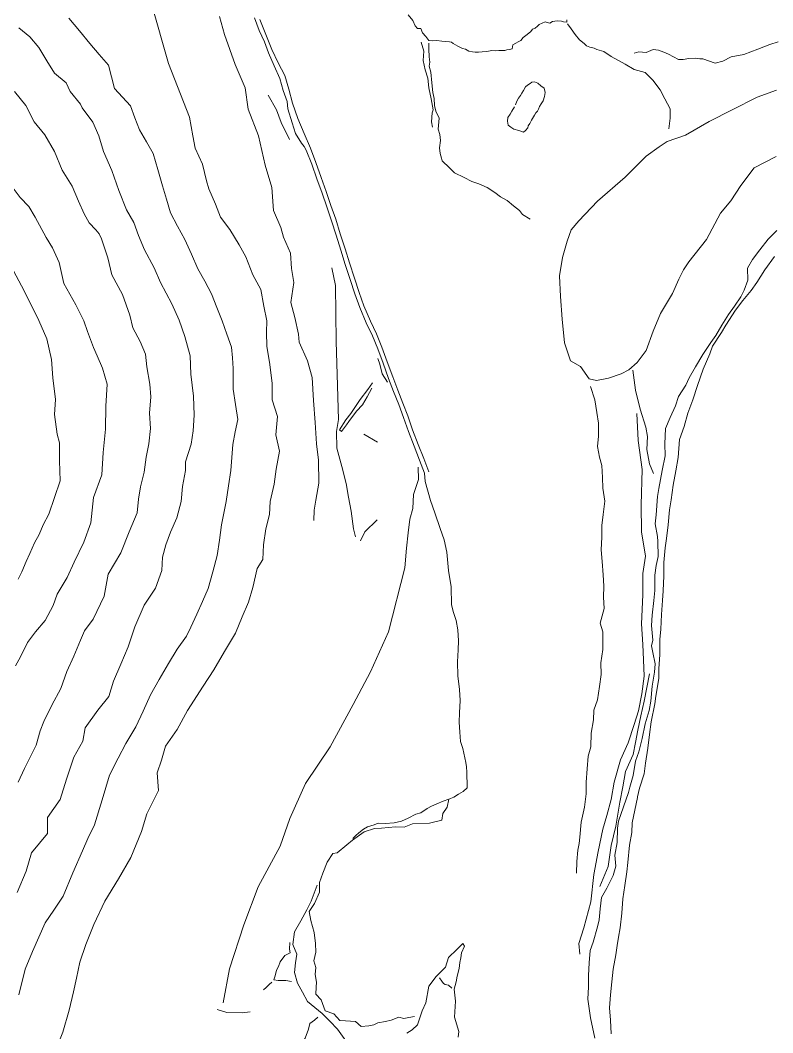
# Model space of a CAD drawing. Extents: x 683321 to 688873, y 7661944 to 7668387.
# Drawn here: x 686443.5 to 686662.5, y 7666248.4 to 7666543 of the extents above; entities that cross this region are included whole.
import ezdxf

# ---------------------------------------------------------------- set-up
doc = ezdxf.new("R2010")
doc.units = 0
doc.header["$MEASUREMENT"] = 0
doc.layers.add('01 CRESTA_Line', color=3, linetype='Continuous', lineweight=20)

msp = doc.modelspace()

# ---------------------------------------------------------------- linework, layer by layer
at = {"layer": '01 CRESTA_Line'}
for points in [[(686452.48, 7666240.14, 3979.72), (686455.91, 7666248.52, 3980.96), (686457.68, 7666254.94, 3981.65), (686459.03, 7666260.31, 3981.77), (686459.88, 7666264.3, 3981.98), (686460.84, 7666268.92, 3981.88), (686462.54, 7666274.06, 3981.76), (686464.95, 7666279.86, 3981.56), (686468.09, 7666286.69, 3981.28), (686472.08, 7666293.18, 3980.99), (686475.69, 7666299.41, 3980.75), (686477.21, 7666303.18, 3980.73), (686478.74, 7666306.95, 3980.68), (686480.37, 7666312.05, 3980.58), (686483.68, 7666318.82, 3980.44), (686483.35, 7666324.02, 3980.34), (686484.6, 7666327.67, 3980.32), (686485.72, 7666331.81, 3980.3), (686489.11, 7666336.61, 3980.41), (686492.2, 7666342.12, 3980.38), (686496.7, 7666349.19, 3980.38), (686499.8, 7666354.01, 3980.39), (686502.95, 7666359.32, 3980.41), (686506.1, 7666364.64, 3980.44), (686508.04, 7666369.4, 3980.48), (686509.9, 7666373.62, 3980.5), (686511.17, 7666377.9, 3980.44), (686512.46, 7666383.47, 3980.41), (686514.05, 7666386.07, 3980.42), (686514.32, 7666390.38, 3980.4), (686514.98, 7666394.95, 3980.31), (686516.04, 7666399.18, 3980.32), (686516.24, 7666402.94, 3980.32), (686517.39, 7666408.02, 3980.35), (686517.95, 7666412.31, 3980.36), (686518.9, 7666417.56, 3980.67), (686517.9, 7666422.35, 3980.55), (686518.39, 7666427.68, 3980.77), (686516.84, 7666432.54, 3980.74), (686516.83, 7666437.41, 3981.06), (686516.03, 7666443.45, 3980.52), (686515.23, 7666448.04, 3980.44), (686515.19, 7666452.25, 3980.39), (686515.25, 7666455.47, 3980.3), (686514.33, 7666459.81, 3980.2), (686513.53, 7666464.66, 3980.12), (686511.2, 7666468.88, 3980.03), (686509.18, 7666474.11, 3979.58), (686507.2, 7666477.62, 3979.95), (686504.48, 7666482.05, 3980.29), (686501.81, 7666485.7, 3979.69), (686500.27, 7666489.48, 3980.49), (686498.33, 7666493.92, 3980.39), (686497.7, 7666496.2, 3980.56), (686496.48, 7666501.1, 3980.61), (686494.36, 7666505.77, 3980.28), (686493.7, 7666509.28, 3980.28), (686492.72, 7666514.78, 3980.1), (686486.64, 7666530.39, 3980.53), (686481.73, 7666547.69, 3980.38)], [(686443.04, 7666259.42, 3969.95), (686444.93, 7666266.89, 3970.03), (686447.07, 7666272.04, 3970), (686448.92, 7666276.22, 3970.02), (686450.77, 7666280.4, 3970.09), (686453.29, 7666284.07, 3970.14), (686455.98, 7666288.1, 3970.2), (686458.76, 7666294.91, 3970.16), (686461.59, 7666301.34, 3970.15), (686463.2, 7666304.94, 3970.2), (686465.12, 7666308.92, 3970.24), (686467.3, 7666316.12, 3970.25), (686469.48, 7666323.32, 3970.28), (686471.97, 7666328.25, 3970.26), (686474.24, 7666332.5, 3970.25), (686477.1, 7666337.4, 3970.27), (686479.22, 7666341.9, 3970.28), (686481.42, 7666346.67, 3970.29), (686483.88, 7666351.15, 3970.3), (686486.59, 7666355.84, 3970.3), (686489.19, 7666359.99, 3970.3), (686491.91, 7666363.77, 3970.31), (686493.15, 7666366.36, 3970.4), (686494.84, 7666370.12, 3970.33), (686496.53, 7666373.87, 3970.26), (686498.22, 7666377.62, 3970.21), (686499.52, 7666382.45, 3970.22), (686500.82, 7666387.28, 3970.27), (686501.44, 7666391.73, 3970.32), (686502.06, 7666396.18, 3970.31), (686502.72, 7666399.56, 3970.23), (686503.39, 7666402.95, 3970.27), (686504.06, 7666407.47, 3970.3), (686504.73, 7666411.98, 3970.29), (686505.04, 7666415.77, 3970.36), (686505.36, 7666419.55, 3970.42), (686506.07, 7666423.18, 3970.44), (686506.79, 7666426.81, 3970.62), (686506.1, 7666431.21, 3970.67), (686505.41, 7666435.6, 3970.79), (686505.45, 7666438.62, 3970.91), (686505.49, 7666441.65, 3970.95), (686505.21, 7666444.74, 3970.9), (686504.93, 7666447.83, 3970.86), (686503.58, 7666451.65, 3970.83), (686502.23, 7666455.46, 3970.79), (686500.71, 7666459.4, 3970.73), (686499.19, 7666463.33, 3970.6), (686497.19, 7666467, 3970.43), (686495.2, 7666470.67, 3970.47), (686493.28, 7666474.92, 3970.52), (686491.36, 7666479.16, 3970.31), (686489.29, 7666483.04, 3970.3), (686487.23, 7666486.91, 3970.05), (686486.04, 7666490.87, 3969.95), (686484.84, 7666494.82, 3969.85), (686483.53, 7666499.5, 3969.88), (686482.21, 7666504.18, 3969.98), (686480.19, 7666507.61, 3970.07), (686478.17, 7666511.04, 3970.2), (686476.85, 7666514.56, 3970.34), (686475.53, 7666518.08, 3970.45), (686473.23, 7666520.56, 3970.42), (686470.94, 7666523.05, 3970.36), (686470.06, 7666526.47, 3970.31), (686469.17, 7666529.89, 3970.36), (686466.46, 7666533.03, 3970.39), (686463.74, 7666536.17, 3970.16), (686460.69, 7666539.88, 3969.78), (686457.65, 7666543.6, 3970.26)], [(686528.91, 7666397.39, 3989.69), (686529.03, 7666400.44, 3989.85), (686529.47, 7666403.36, 3989.95), (686530.39, 7666408.3, 3990.16), (686530.28, 7666414.96, 3990.43), (686529.74, 7666419.75, 3990.63), (686529.28, 7666425.96, 3990.88), (686528.83, 7666432.37, 3991.14), (686528.44, 7666439.06, 3990.89), (686527.11, 7666443.89, 3990.47), (686524.63, 7666449.31, 3989.87), (686524.5, 7666451.67, 3989.99), (686523.42, 7666456.51, 3989.91), (686522.27, 7666460.86, 3989.87), (686523.12, 7666466.61, 3990.05), (686522.44, 7666470.7, 3989.93), (686522.12, 7666475.18, 3989.81), (686520.14, 7666479.85, 3989.72), (686519.3, 7666482.61, 3989.75), (686517.22, 7666487.65, 3989.8), (686516.75, 7666494.25, 3989.85), (686514.75, 7666500.81, 3990.2), (686512.86, 7666509.36, 3991.69), (686509.83, 7666517.05, 3991.49), (686508.98, 7666523.26, 3991.26), (686506.05, 7666530.1, 3990.77), (686502.9, 7666538.83, 3990.4), (686501.45, 7666544.02, 3990.38)], [(686511.65, 7666543.67, 3997.33), (686513.02, 7666540.01, 3997.69), (686514.54, 7666536.68, 3998.12), (686515.78, 7666533.51, 3998.54), (686517.43, 7666529.67, 3998.84), (686519.05, 7666526.01, 3999.21), (686520.05, 7666522.52, 3999.36), (686521.16, 7666519.27, 3999.63), (686521.35, 7666517.21, 4000.1), (686522.66, 7666513.07, 4000.26), (686523.6, 7666509.97, 4000.46), (686525.35, 7666507.2, 4001.17), (686526.09, 7666506.21, 4001.44), (686526.71, 7666505.2, 4001.8), (686528.33, 7666501.08, 4002.29), (686529.8, 7666496.8, 4002.72), (686531.33, 7666492.67, 4003.17), (686532.68, 7666488.63, 4003.57), (686534.07, 7666484.64, 4004.02), (686535.39, 7666480.42, 4004.36), (686536.77, 7666476.08, 4004.74), (686538.05, 7666471.94, 4005.1), (686539.48, 7666467.55, 4005.5), (686540.87, 7666463.35, 4005.9), (686542.31, 7666459.36, 4006.29), (686544.19, 7666454.91, 4006.73), (686545.96, 7666451.18, 4007.17), (686547.55, 7666447.36, 4007.64), (686549.06, 7666443.15, 4008.12), (686550.68, 7666438.72, 4008.55), (686552.14, 7666434.9, 4008.91), (686553.64, 7666431.12, 4009.35), (686555.05, 7666427.38, 4009.78), (686556.46, 7666423.31, 4010.15), (686558.1, 7666419.03, 4010.59), (686559.7, 7666414.99, 4011.1), (686561.13, 7666411.2, 4011.62), (686561.35, 7666408.76, 4012.12), (686562.92, 7666403.28, 4012.91), (686564.16, 7666399.6, 4012.98), (686565.65, 7666395.12, 4013.74), (686566.81, 7666391.82, 4013.82), (686567.68, 7666388.19, 4014.11), (686568.15, 7666382.9, 4014.86), (686568.85, 7666378.16, 4015.28), (686569, 7666372.87, 4015.91), (686569.61, 7666370.64, 4016.2), (686570.33, 7666368.31, 4016.45), (686570.84, 7666365.63, 4016.65), (686571.05, 7666362.42, 4017.04), (686570.96, 7666359.75, 4017.35), (686570.73, 7666356.25, 4017.87), (686570.84, 7666352.26, 4018.67), (686571.34, 7666348.2, 4019.11), (686571.49, 7666345.05, 4019.59), (686571.28, 7666341.43, 4020.04), (686571.24, 7666338.71, 4020.24), (686571.39, 7666335.85, 4020.41), (686571.63, 7666333.09, 4020.69), (686572.25, 7666331.07, 4020.74), (686572.91, 7666328.33, 4020.82), (686573.18, 7666327.05, 4020.93), (686573.31, 7666325.77, 4021.05), (686573.41, 7666324.15, 4021.05), (686573.47, 7666322.82, 4021.19), (686573.54, 7666321.19, 4021.45), (686573.51, 7666319.68, 4021.56), (686572.36, 7666318.6, 4021.67), (686571.05, 7666317.81, 4022.01), (686569.68, 7666316.95, 4022.49), (686568.18, 7666316.31, 4022.59), (686567.69, 7666314.01, 4022.32), (686566.49, 7666312.13, 4022.09), (686566.21, 7666310.25, 4021.88), (686562.6, 7666309.34, 4021.83), (686557.65, 7666309.12, 4022.35), (686555.19, 7666308.19, 4023.09), (686552.73, 7666308.28, 4022.36), (686548.63, 7666307.95, 4021.56), (686546.56, 7666307.78, 4021.12), (686543.6, 7666306.85, 4021.43), (686540.18, 7666304.38, 4021.35), (686538.57, 7666303.06, 4021.14), (686535.75, 7666300.75, 4020.53), (686534.47, 7666300.51, 4020.02), (686532.78, 7666298.02, 4020.23), (686531.55, 7666294.84, 4020.35), (686530.55, 7666292.06, 4020.55), (686530.55, 7666289.25, 4020.48), (686529.09, 7666286.03, 4020.34), (686527.55, 7666283.69, 4020.03), (686528.03, 7666281, 4019.65), (686528.98, 7666277.51, 4019.54), (686529.41, 7666274.38, 4019.01), (686529.54, 7666271.85, 4019.04), (686528.97, 7666269.3, 4018.82), (686529.5, 7666267.39, 4018.71), (686529.31, 7666265.32, 4018.39), (686529.72, 7666263.06, 4018.24), (686529.65, 7666261.69, 4018.25), (686529.54, 7666259.63, 4018.34), (686531.05, 7666257.93, 4018.74), (686532.22, 7666254.78, 4019.46), (686534.79, 7666253.86, 4018.94), (686536.49, 7666251.92, 4019.09), (686538.12, 7666251.88, 4018.67), (686541.1, 7666251.66, 4018.3), (686542.72, 7666250.19, 4018.36), (686544.92, 7666250.42, 4018.82), (686546.35, 7666250.73, 4019.2), (686547.53, 7666251.29, 4019.3), (686549.79, 7666251.65, 4019.48), (686551.4, 7666252.07, 4019.79), (686553.64, 7666252.91, 4020.03), (686555.1, 7666252.58, 4020.4), (686556.61, 7666252.8, 4020.89), (686558.24, 7666253.1, 4021.17)], [(686602.58, 7666543.1, 4000.17), (686602.59, 7666542.38, 4000.5), (686601.63, 7666542.48, 4000.24), (686601, 7666542.69, 4000.12), (686599.79, 7666542.82, 4000.31), (686598.36, 7666542.55, 4000.61), (686597.61, 7666542.08, 4000.67), (686596.83, 7666542.31, 4000.32), (686596.21, 7666542.47, 4000.29), (686595.35, 7666542.14, 4000.36), (686594.5, 7666541.72, 4000.43), (686594.01, 7666541.25, 4000.48), (686593.33, 7666540.66, 4000.5), (686592.61, 7666540.35, 4000.54), (686592.07, 7666539.67, 4000.58), (686591.5, 7666539.18, 4000.72), (686590.63, 7666538.47, 4000.69), (686589.86, 7666537.91, 4000.79), (686589.17, 7666537.02, 4000.91), (686588.39, 7666536.71, 4000.96), (686587.73, 7666536.25, 4000.91), (686586.86, 7666535.77, 4000.96), (686586.6, 7666534.64, 4001.15), (686585.88, 7666534.45, 4001.29), (686585.08, 7666534.36, 4001.21), (686584.48, 7666534.18, 4001.06), (686583.8, 7666534.13, 4000.99), (686582.78, 7666534.15, 4000.93), (686581.79, 7666534.01, 4000.98), (686580.76, 7666534.12, 4001.13), (686579.31, 7666533.87, 4001.15), (686577.92, 7666533.81, 4001.24), (686576.89, 7666533.66, 4001.22), (686575.91, 7666533.71, 4001.23), (686575.07, 7666533.74, 4001.28), (686574.03, 7666533.93, 4001.49), (686573.08, 7666534.56, 4001.57), (686572.19, 7666534.7, 4001.59), (686570.82, 7666535.37, 4001.78), (686569.49, 7666536.15, 4002.16), (686568.99, 7666536.59, 4002), (686568.37, 7666536.63, 4001.95), (686567.34, 7666536.78, 4002), (686566.2, 7666536.82, 4002.21), (686564.69, 7666537.08, 4002.44), (686563.52, 7666537, 4002.84), (686562.36, 7666537.07, 4003.36), (686561.5, 7666538.18, 4003.43), (686560.59, 7666539.28, 4003.27), (686560.06, 7666540.54, 4003.32), (686559.06, 7666540.53, 4003.06), (686558.41, 7666541.35, 4002.86), (686557.76, 7666542.87, 4002.34), (686556.41, 7666544.56, 4001.95)], [(686443.04, 7666540.77, 3960.04), (686446.23, 7666538.09, 3960.01), (686448.87, 7666535.03, 3959.99), (686451.22, 7666531.19, 3959.97), (686453.43, 7666527.57, 3959.99), (686456.89, 7666524.76, 3959.92), (686458.05, 7666522.2, 3959.87), (686461.07, 7666518.51, 3959.82), (686461.49, 7666517.5, 3959.71), (686464.57, 7666513.32, 3959.73), (686466.34, 7666509.33, 3959.61), (686467.69, 7666504.75, 3959.54), (686470.18, 7666499.23, 3959.51), (686472.17, 7666493.42, 3959.57), (686474.44, 7666487.83, 3959.66), (686476.54, 7666484.07, 3959.68), (686477.89, 7666480.35, 3959.73), (686479.69, 7666476.16, 3959.99), (686482.5, 7666470.93, 3960.04), (686484.29, 7666466.65, 3960.08), (686487.63, 7666460.47, 3960.11), (686489.74, 7666455.69, 3960.12), (686491.35, 7666450.96, 3960.13), (686492.94, 7666445.32, 3960.16), (686493.09, 7666439.97, 3960.13), (686493.93, 7666433.63, 3960.05), (686494.07, 7666428.06, 3959.96), (686493.78, 7666423.54, 3959.9), (686493.24, 7666419.6, 3959.9), (686491.62, 7666414.47, 3959.91), (686491.62, 7666411.94, 3959.91), (686490.71, 7666407.3, 3959.99), (686490.29, 7666402.95, 3960.03), (686489.05, 7666398.23, 3960.02), (686487.25, 7666394.04, 3959.99), (686485.82, 7666390.32, 3959.96), (686484.85, 7666386.7, 3959.94), (686484.68, 7666382.87, 3959.89), (686482.83, 7666377.74, 3959.94), (686479.51, 7666372.78, 3960.02), (686476.85, 7666366.45, 3960.06), (686474.86, 7666360.69, 3960.1), (686472.8, 7666355.65, 3960.07), (686470.64, 7666350.69, 3960.04), (686469.31, 7666346.19, 3959.98), (686466.06, 7666342.21, 3959.92), (686462.41, 7666337.12, 3959.89), (686461.7, 7666333.19, 3959.93), (686459.11, 7666328.56, 3960.04), (686456.96, 7666322.12, 3960.01), (686455.14, 7666316.29, 3960.01), (686451.45, 7666311.05, 3959.89), (686451.45, 7666306.4, 3959.88), (686446.77, 7666300.73, 3959.88), (686445.18, 7666295.41, 3959.96), (686442.57, 7666289.22, 3960.05)], [(686562.36, 7666411.62, 4011.62), (686560.91, 7666415.46, 4011.1), (686559.31, 7666419.5, 4010.59), (686557.68, 7666423.75, 4010.15), (686556.27, 7666427.82, 4009.78), (686554.85, 7666431.59, 4009.35), (686553.35, 7666435.37, 4008.91), (686551.89, 7666439.17, 4008.55), (686550.28, 7666443.59, 4008.12), (686548.76, 7666447.83, 4007.64), (686547.15, 7666451.71, 4007.17), (686545.37, 7666455.44, 4006.73), (686543.52, 7666459.83, 4006.29), (686542.1, 7666463.77, 4005.9), (686540.72, 7666467.96, 4005.5), (686539.29, 7666472.33, 4005.1), (686538.01, 7666476.47, 4004.74), (686536.63, 7666480.81, 4004.36), (686535.31, 7666485.05, 4004.02), (686533.91, 7666489.05, 4003.57), (686532.56, 7666493.1, 4003.17), (686531.02, 7666497.24, 4002.72), (686529.55, 7666501.53, 4002.29), (686527.92, 7666505.69, 4001.8), (686526.09, 7666510, 4001.24), (686524.31, 7666514.37, 4000.71), (686522.7, 7666518.85, 4000.17), (686521.63, 7666522.93, 3999.8), (686520.46, 7666526.87, 3999.37), (686518.54, 7666530.59, 3998.86), (686516.68, 7666534.41, 3998.43), (686514.91, 7666538.76, 3997.89), (686513.18, 7666543.13, 3997.36)], [(686632.22, 7666511.34, 4005.59), (686632.63, 7666514.43, 4004.76), (686632.63, 7666517.21, 4004.16), (686631.09, 7666520.09, 4003.81), (686629.75, 7666522.67, 4003.59), (686627.59, 7666525.55, 4003.58), (686625.32, 7666527.71, 4003.49), (686622.13, 7666528.64, 4003.47), (686619.56, 7666530.18, 4003.51), (686615.44, 7666532.44, 4003.25), (686613.28, 7666533.89, 4003.31), (686611.29, 7666534.45, 4003.23), (686610.5, 7666534.87, 4003.1), (686609.29, 7666535.08, 4002.76), (686608.26, 7666535.47, 4002.42), (686607.6, 7666536.23, 4002.06), (686606.24, 7666537.27, 4002.1), (686605.02, 7666538.78, 4001.86), (686603.83, 7666540.46, 4001.6), (686602.78, 7666541.88, 4000.83)], [(686560.2, 7666536.56, 4003.67), (686560.92, 7666533.94, 4003.2), (686560.71, 7666531.23, 4002.71), (686561.33, 7666528.49, 4002.94), (686562.08, 7666526.15, 4003.15), (686562.4, 7666523.27, 4003.16), (686563.07, 7666520.12, 4003.2), (686563.67, 7666516.91, 4003.47), (686563.4, 7666516, 4003.24), (686563.2, 7666513.42, 4002.96), (686563.45, 7666511.88, 4003.41)], [(686591.91, 7666485.1, 4005.23), (686589.65, 7666486.45, 4005.26), (686588.76, 7666487.58, 4004.91), (686587.05, 7666488.95, 4004.62), (686585.19, 7666490.49, 4005.01), (686583.22, 7666491.59, 4004.69), (686581.65, 7666492.87, 4004.45), (686579.37, 7666494.25, 4004.7), (686576.96, 7666495.36, 4004.04), (686574.92, 7666496.08, 4004.29), (686572.65, 7666497.19, 4003.63), (686569.89, 7666498.59, 4003.38), (686568.44, 7666499.97, 4002.99), (686566.24, 7666502.09, 4002.63), (686566.07, 7666502.82, 4002.88), (686565.68, 7666504.2, 4002.87), (686565.46, 7666505.87, 4003.03), (686565.82, 7666507.99, 4003.11), (686565.61, 7666509.73, 4002.81), (686565.11, 7666511.25, 4003.3), (686565.38, 7666514.46, 4003.5), (686564.43, 7666516.49, 4003.63), (686564.07, 7666518.13, 4003.52), (686563.9, 7666520.14, 4003.24), (686563.58, 7666521.94, 4003.2), (686563.28, 7666524.73, 4003.28), (686562.96, 7666527.82, 4003.57), (686562.47, 7666529.56, 4003.4), (686562.65, 7666530.77, 4003.15), (686562.47, 7666532.35, 4003.16), (686562.42, 7666534.58, 4003.67), (686562.39, 7666536.33, 4003.53)], [(686664.08, 7666536.71, 4000.08), (686661.63, 7666535.85, 4000.07), (686658.17, 7666534.53, 4000.06), (686654.07, 7666532.98, 4000.02), (686650.37, 7666532.32, 4000.04), (686647.94, 7666531.04, 4000.1), (686645.75, 7666530.45, 4000.17), (686642.13, 7666531.75, 4000.6), (686641.3, 7666531.68, 4000.63), (686639.92, 7666531.94, 4000.52), (686638.04, 7666531.8, 4000.62), (686636.39, 7666531.51, 4000.6), (686635.06, 7666531.58, 4000.54), (686633.59, 7666532.3, 4000.47), (686632.17, 7666533.05, 4000.36), (686630.77, 7666533.69, 4000.25), (686629.19, 7666534.26, 4000.05), (686627.68, 7666534.42, 3999.5), (686625.6, 7666533.61, 4000.18), (686623.52, 7666533.76, 4000.37), (686622.12, 7666533.42, 4000.69)], [(686587.33, 7666517.81, 4001.29), (686586.53, 7666516.46, 4001.44), (686586.06, 7666515.65, 4001.45), (686585.42, 7666514.62, 4001.52), (686585.26, 7666513.63, 4001.62), (686585.45, 7666512.44, 4001.58), (686586.26, 7666511.81, 4001.65), (686587.17, 7666511.24, 4001.6), (686588.58, 7666510.84, 4001.53), (686589.9, 7666510.43, 4001.62), (686590.52, 7666510.91, 4001.47), (686591.2, 7666511.67, 4001.31), (686591.35, 7666512.24, 4001.33), (686591.82, 7666512.88, 4001.27), (686592.32, 7666513.84, 4001.22), (686592.61, 7666514.34, 4001.18), (686593.17, 7666515.29, 4001.21), (686593.56, 7666515.98, 4001.32), (686594.02, 7666516.51, 4001.2), (686594.31, 7666517.13, 4001.17), (686594.59, 7666517.87, 4001.23), (686595.12, 7666518.64, 4001.26), (686595.71, 7666519.47, 4001.38), (686596.03, 7666520.79, 4001.86), (686596.23, 7666521.94, 4002.11), (686595.96, 7666523.17, 4002.58), (686594.99, 7666523.91, 4002.79), (686594.09, 7666524.69, 4002.88), (686593.15, 7666525, 4002.79), (686592.34, 7666524.97, 4002.42), (686591.84, 7666524.52, 4002.21), (686591.13, 7666524.11, 4001.98), (686590.56, 7666523.55, 4001.76), (686589.98, 7666522.48, 4001.48), (686589.46, 7666521.77, 4001.45), (686589.09, 7666521.04, 4001.33), (686588.49, 7666520.31, 4001.27), (686588, 7666519.4, 4001.37), (686587.66, 7666518.32, 4001.24)], [(686663.58, 7666522.6, 4009.69), (686657.98, 7666520.61, 4009.7), (686650.71, 7666516.88, 4009.87), (686643.94, 7666513.45, 4009.8), (686637.07, 7666509.49, 4009.98), (686631.79, 7666507.71, 4009.69), (686629.4, 7666506.12, 4009.98), (686625.65, 7666503.4, 4009.99), (686619.56, 7666497.31, 4009.99), (686611.51, 7666490.34, 4009.97), (686606.02, 7666484.55, 4010.1), (686603.79, 7666482, 4010.14), (686602.7, 7666478.71, 4010.14), (686601.25, 7666473.93, 4010.15), (686600.42, 7666468.57, 4010.15), (686600.73, 7666462.54, 4010.03), (686601.22, 7666455.99, 4010.14), (686601.89, 7666449.07, 4011.57), (686603.63, 7666443.9, 4013.53), (686606.5, 7666442.24, 4015.29), (686609.04, 7666438.6, 4018.84), (686611.18, 7666438.17, 4020.86), (686614.67, 7666438.82, 4022.96), (686618.35, 7666440.07, 4026.02), (686620.63, 7666441.24, 4028.77), (686622.99, 7666443.43, 4027.52), (686625.62, 7666446.89, 4025.64), (686627.71, 7666452.45, 4025.26), (686629.79, 7666457.61, 4024.85), (686633.27, 7666463.43, 4024.44), (686635.15, 7666467.59, 4024.14), (686636.51, 7666470.31, 4024), (686638.04, 7666472.67, 4023.88), (686643.23, 7666479.19, 4023.33), (686647.31, 7666486.79, 4022.73), (686650.24, 7666490.41, 4022.48), (686653.18, 7666494.88, 4022.17), (686657.04, 7666499.99, 4021.79), (686663.49, 7666503.32, 4021.4)], [(686442.9, 7666321.25, 3949.62), (686444.72, 7666325.3, 3949.67), (686448.1, 7666332.1, 3949.7), (686449.25, 7666336.19, 3949.7), (686450.37, 7666338.98, 3949.71), (686452.64, 7666343.73, 3949.75), (686455.25, 7666348.56, 3949.75), (686457.09, 7666353.45, 3949.73), (686459.05, 7666357.94, 3949.81), (686461.05, 7666362.57, 3949.83), (686462.18, 7666365.31, 3949.87), (686464.67, 7666368.74, 3949.94), (686467.87, 7666375.41, 3950.02), (686469.03, 7666381.77, 3950.19), (686472.76, 7666388.03, 3950.33), (686475.18, 7666394.07, 3950.35), (686477.49, 7666399.66, 3950.23), (686477.94, 7666403.66, 3950.18), (686478.45, 7666407.23, 3950.15), (686479.53, 7666411.52, 3950.12), (686480.13, 7666415.8, 3950.06), (686480.94, 7666419.69, 3949.95), (686481.37, 7666424.21, 3949.87), (686481.15, 7666428.65, 3949.83), (686481.5, 7666433.41, 3949.82), (686481.22, 7666437.03, 3949.84), (686480.32, 7666442.09, 3949.8), (686479.89, 7666445.76, 3949.79), (686478.42, 7666449.5, 3949.88), (686476.29, 7666453.42, 3949.89), (686475.37, 7666457.14, 3949.87), (686473.21, 7666463.15, 3949.86), (686470.16, 7666468.88, 3949.78), (686468.98, 7666473.8, 3949.8), (686467.09, 7666479.34, 3949.82), (686466.46, 7666480.77, 3949.81), (686465.46, 7666481.94, 3949.93), (686463.51, 7666484.05, 3949.8), (686462.07, 7666486.63, 3949.77), (686460.45, 7666490.28, 3949.73), (686458.61, 7666494.65, 3949.79), (686455.73, 7666499.34, 3949.86), (686453.41, 7666504.76, 3949.92), (686450.64, 7666509.66, 3949.96), (686447.51, 7666513.36, 3949.99), (686445.14, 7666518.18, 3950.03), (686441.78, 7666522.22, 3950.04)], [(686521.85, 7666508.23, 3999.98), (686519.44, 7666513.23, 3998.68), (686518.04, 7666516.93, 3997.86), (686515.65, 7666521.15, 3996.81)], [(686438.8, 7666497.61, 3940.04), (686443.5, 7666491.43, 3940.11), (686445.97, 7666488.78, 3940.16), (686447.8, 7666485.7, 3940.19), (686451.02, 7666479.77, 3940.18), (686452.91, 7666476.74, 3940.19), (686454.85, 7666472.44, 3940.17), (686456.15, 7666466.35, 3940.16), (686459.67, 7666460.19, 3940.13), (686461.97, 7666455.47, 3940.09), (686463.05, 7666452.36, 3940.04), (686464.76, 7666447.72, 3940.01), (686465.9, 7666445.34, 3939.97), (686467.43, 7666441.76, 3939.95), (686468.81, 7666437.04, 3939.91), (686468.4, 7666430.67, 3939.87), (686468.33, 7666424.02, 3939.86), (686467.63, 7666417.2, 3939.87), (686467.24, 7666410.7, 3939.89), (686464.76, 7666404.11, 3939.96), (686464.03, 7666396.7, 3940), (686461.95, 7666391.08, 3939.9), (686459.2, 7666385.31, 3939.67), (686457.12, 7666380.86, 3939.57), (686454.26, 7666375.94, 3939.45), (686453.06, 7666372.67, 3939.41), (686450.75, 7666368.36, 3939.39), (686447.9, 7666365.05, 3939.35), (686445.64, 7666361.93, 3939.33), (686443.6, 7666357.71, 3939.31), (686442.13, 7666355.12, 3939.37)], [(686663.7, 7666481.74, 4026), (686661.17, 7666479.26, 4026.21), (686658.77, 7666476.16, 4026.56), (686658.77, 7666476.16, 4026.55), (686656.61, 7666473.36, 4026.75), (686655.13, 7666470.82, 4026.96), (686655.2, 7666467.31, 4027.09), (686654.13, 7666464.46, 4027.54), (686653.19, 7666462.44, 4027.75), (686651.31, 7666459.76, 4028.02), (686649.6, 7666457.32, 4028.4), (686647.62, 7666454.28, 4028.66), (686645.88, 7666451.27, 4028.91), (686644.43, 7666449.16, 4029.09), (686642.18, 7666445.71, 4029.46), (686639.96, 7666442.16, 4029.8), (686638.2, 7666438.9, 4030.12), (686637.14, 7666436.83, 4030.44), (686635.09, 7666433.52, 4030.86), (686634.2, 7666430.74, 4031.24), (686632.62, 7666427.41, 4031.56), (686631.26, 7666424.16, 4031.8), (686631.1, 7666419.69, 4031.81), (686631.18, 7666416.18, 4032.06), (686630.27, 7666411.99, 4032.39), (686629.31, 7666406.75, 4032.73), (686628.92, 7666404.39, 4032.73), (686628.54, 7666399.03, 4032.96), (686628.28, 7666396.43, 4033.07), (686628.93, 7666392.79, 4033.06), (686629.03, 7666391.31, 4033.09), (686629.16, 7666386.92, 4033.13), (686628.54, 7666384.3, 4033.33), (686628.16, 7666381.47, 4033.32), (686628.17, 7666377.05, 4033.38), (686627.85, 7666374.16, 4033.44), (686627.41, 7666369.87, 4033.29), (686627.2, 7666366.83, 4033.2), (686627.54, 7666362.61, 4033.24), (686627.17, 7666360.97, 4033.23), (686627.61, 7666359.01, 4033.19), (686628.28, 7666355.69, 4033.22), (686628.05, 7666353.26, 4033.28), (686627.4, 7666349.2, 4033.25), (686626.97, 7666344.85, 4033.28), (686626.51, 7666342.14, 4033.2), (686625.34, 7666338.3, 4033.18), (686624.51, 7666334.01, 4033.19), (686623.55, 7666330.08, 4033.11), (686622.5, 7666327.35, 4033.04), (686621.82, 7666323.26, 4032.96), (686620.92, 7666319.82, 4033.13), (686620.49, 7666318.27, 4033.12), (686617.64, 7666309.97, 4033.08), (686617.3, 7666307.88, 4033.32), (686617.24, 7666303.71, 4033.23), (686616.55, 7666300.08, 4033.26), (686616.85, 7666296.82, 4033.24), (686616.02, 7666294.13, 4033.18), (686614.21, 7666290.41, 4033.23), (686612.69, 7666287.75, 4033.21), (686612.25, 7666284.39, 4032.95), (686611.96, 7666281.21, 4032.96), (686611.48, 7666279.16, 4032.96), (686610.18, 7666274.76, 4032.89), (686609.35, 7666272.27, 4033.15), (686609.03, 7666268.71, 4033.08), (686608.85, 7666265.06, 4032.73), (686608.83, 7666261.77, 4032.3), (686608.69, 7666258.14, 4032.5), (686609.43, 7666252.69, 4032.54), (686610.66, 7666246.85, 4032.81)], [(686615.48, 7666248.07, 4032.98), (686615.24, 7666252.08, 4032.94), (686614.99, 7666255.62, 4032.97), (686615.26, 7666259.44, 4032.99), (686615.67, 7666263.21, 4033.08), (686616.08, 7666266.87, 4033.02), (686616.77, 7666271.09, 4033.1), (686617.16, 7666273.74, 4033.11), (686617.64, 7666276.19, 4033.19), (686618.06, 7666278.95, 4033.17), (686618.55, 7666283.13, 4033.25), (686618.9, 7666287.39, 4033.12), (686619.47, 7666291.27, 4033.15), (686620.02, 7666295.24, 4033.15), (686620.3, 7666297.87, 4033.2), (686620.81, 7666302.94, 4033.26), (686621.45, 7666306.63, 4033.19), (686621.58, 7666309.43, 4033.04), (686623.12, 7666316.87, 4032.97), (686623.12, 7666317.03, 4033.02), (686623.73, 7666319.51, 4033.04), (686625.02, 7666323.76, 4033.06), (686625.47, 7666326.85, 4033.03), (686626.11, 7666331.15, 4033.13), (686626.65, 7666335.2, 4033.24), (686627.09, 7666338.83, 4033.17), (686628.15, 7666344.07, 4033.24), (686628.42, 7666346.31, 4033.25), (686629.37, 7666351.41, 4033.31), (686629.33, 7666354.28, 4033.26), (686629.61, 7666358.45, 4033.18), (686629.66, 7666362.75, 4033.27), (686629.91, 7666365.83, 4033.23), (686630.08, 7666370.07, 4033.23), (686630.41, 7666374.17, 4033.38), (686630.57, 7666376.97, 4033.33), (686630.74, 7666381.27, 4033.32), (686630.78, 7666385.16, 4033.19), (686631.14, 7666389.43, 4033.12), (686631.55, 7666392.18, 4033.07), (686632.04, 7666396.14, 4032.94), (686632.46, 7666400.47, 4032.74), (686632.91, 7666403.44, 4032.6), (686633.48, 7666407.71, 4032.32), (686634.32, 7666411.91, 4032.19), (686634.95, 7666415.75, 4031.95), (686635.37, 7666420.95, 4031.74), (686636.67, 7666424.8, 4031.52), (686637.8, 7666428.66, 4031.21), (686639.18, 7666432.54, 4030.8), (686640.62, 7666436.67, 4030.45), (686642.26, 7666441.45, 4029.82), (686644.13, 7666445.95, 4029.47), (686644.91, 7666448.11, 4029.23), (686647.52, 7666452.1, 4028.81), (686648.82, 7666454.25, 4028.68), (686651.63, 7666458.57, 4028.19), (686653.74, 7666461.41, 4027.79), (686656.19, 7666464.3, 4027.62), (686657.85, 7666466.67, 4027.41), (686660.18, 7666470.32, 4027.13), (686663.02, 7666474.19, 4026.84)], [(686440.77, 7666471.47, 3930.16), (686443.85, 7666465.7, 3930.25), (686445.84, 7666461.72, 3930.37), (686448.91, 7666455.64, 3930.36), (686451.24, 7666450.22, 3930.42), (686452.56, 7666444.24, 3930.43), (686452.95, 7666438.94, 3930.35), (686453.75, 7666432.61, 3930.27), (686453.49, 7666428.23, 3930.25), (686454.22, 7666422.55, 3930.24), (686454.91, 7666419.98, 3930.22), (686454.89, 7666414.82, 3930.23), (686455.07, 7666408.97, 3930.32), (686453.43, 7666404.09, 3930.36), (686451.78, 7666399.27, 3930.4), (686450.2, 7666396.16, 3930.42), (686448.97, 7666393.35, 3930.43), (686447.64, 7666390.9, 3930.42), (686446.25, 7666387.79, 3930.44), (686445.17, 7666385.45, 3930.46), (686443.94, 7666382.46, 3930.48), (686442.84, 7666380.35, 3930.44)], [(686541.01, 7666392.63, 3998.36), (686540.43, 7666394.98, 3998.42), (686539.75, 7666400.12, 3998.4), (686539.04, 7666404.19, 3998.5), (686538.32, 7666408.2, 3998.65), (686537.08, 7666413.14, 3999.13), (686535.59, 7666418.42, 3999.42), (686535.49, 7666423.26, 4000.67), (686536.13, 7666426.78, 4001.23), (686535.72, 7666439.93, 4000.68), (686535.4, 7666449.5, 4000.66), (686535.31, 7666457.67, 4000.79), (686535.22, 7666465.83, 4000.69), (686534.15, 7666470.91, 4000.63)], [(686550.35, 7666437.63, 4009.53), (686548.82, 7666440.13, 4009.51), (686548.17, 7666442.92, 4009.44), (686547.54, 7666444.59, 4009.02)], [(686621.79, 7666441.19, 4029.96), (686622.5, 7666435.31, 4030.36), (686623.91, 7666429.81, 4030.57), (686625.54, 7666424.6, 4031.52), (686626.07, 7666421.83, 4031.72), (686625.87, 7666418.1, 4031.49), (686626.64, 7666413.91, 4031.48), (686627.8, 7666411.11, 4031.73)], [(686545.84, 7666435.88, 4003.15), (686544.4, 7666433.41, 4003.01), (686543.11, 7666431.03, 4002.74), (686541.35, 7666429.27, 4002.55), (686539.11, 7666426.19, 4002.3), (686538.47, 7666425.23, 4002.07), (686536.97, 7666423.31, 4001.92), (686536.43, 7666423.78, 4002.08), (686538.28, 7666426.69, 4002.23), (686539.68, 7666428.57, 4002.28), (686542.45, 7666432.58, 4002.9), (686544.66, 7666435.49, 4003.15), (686545.96, 7666437.49, 4003.31)], [(686609.48, 7666436.44, 4019.99), (686610.74, 7666432.5, 4019.98), (686611.32, 7666428.87, 4019.98), (686611.79, 7666425.73, 4020.05), (686611.74, 7666421.98, 4019.97), (686611.44, 7666418.98, 4019.86), (686612.09, 7666415.83, 4019.92), (686612.7, 7666413.42, 4019.87), (686612.94, 7666409.96, 4020.15), (686612.99, 7666406.81, 4020.3), (686613.6, 7666403.05, 4020.28), (686613.13, 7666399.16, 4020.11), (686612.73, 7666395.97, 4020.01), (686612.72, 7666392.58, 4019.98), (686612.57, 7666388.91, 4020.28), (686612.82, 7666385.53, 4020.24), (686613.14, 7666381.65, 4020.44), (686613.37, 7666378.28, 4020.14), (686613.23, 7666375.13, 4020.23), (686613.4, 7666371.81, 4020.39), (686612.25, 7666367.54, 4020.4), (686612.99, 7666364.99, 4020.47), (686613.01, 7666359.93, 4020.59), (686612.42, 7666355.96, 4020.53), (686612.57, 7666352.62, 4020.5), (686612.04, 7666349.13, 4020.64), (686611.5, 7666345.25, 4020.63), (686610.39, 7666342.19, 4020.49), (686610.34, 7666339.38, 4020.75), (686609.67, 7666335.56, 4020.56), (686609.56, 7666331.61, 4020.47), (686608.72, 7666328.9, 4020.39), (686608.49, 7666325.18, 4020.67), (686608.17, 7666321.29, 4020.56), (686608.15, 7666317.88, 4020.73), (686607.73, 7666314, 4020.58), (686606.72, 7666309.68, 4020.9), (686606.33, 7666305.25, 4021.34), (686606.1, 7666303.46, 4021.3), (686605.77, 7666301.48, 4021.54), (686605.5, 7666298.24, 4021.95), (686605.34, 7666294.78, 4022.31)], [(686622.91, 7666428.57, 4030.64), (686623.34, 7666420.67, 4030.41), (686624.51, 7666412.28, 4030.48), (686624.2, 7666401.96, 4030.35), (686624.28, 7666394.09, 4030.3), (686625.44, 7666387.07, 4030.18), (686624.66, 7666381.97, 4030.03), (686624.7, 7666375.82, 4030.12), (686624.32, 7666367.34, 4030.11), (686624.71, 7666361.35, 4030.21), (686624.84, 7666356.86, 4030.14), (686625.03, 7666352.1, 4030.16), (686624.41, 7666347.03, 4030.16), (686623.42, 7666342.03, 4030.15), (686622.2, 7666338.03, 4030.14), (686620.44, 7666332.74, 4030.14), (686618.15, 7666327.81, 4030.17), (686616.3, 7666321.33, 4030.17), (686615.44, 7666316.29, 4030.25), (686614.15, 7666311.59, 4030.32), (686613, 7666307.57, 4030.27), (686611.68, 7666301.07, 4030.14), (686610.38, 7666294.4, 4030.16), (686609.55, 7666286.46, 4030.11), (686607.52, 7666278.94, 4030.07), (686606.05, 7666274.33, 4030.03), (686606.37, 7666271.22, 4029.12)], [(686547.42, 7666420.25, 4000.02), (686543.51, 7666422.57, 3999.94)], [(686559.28, 7666412.94, 4010.77), (686559.36, 7666409.33, 4010.92), (686557.96, 7666404.97, 4011.91), (686557.76, 7666400.89, 4011.58), (686556.82, 7666397.81, 4012.27), (686556.42, 7666393.86, 4012.45), (686555.85, 7666389.37, 4012.45), (686555.43, 7666383.69, 4010.64), (686550.64, 7666365.07, 4010.68), (686545.46, 7666353.39, 4010.73), (686540.33, 7666343.93, 4010.73), (686533.66, 7666331.52, 4010.76), (686526.53, 7666320.92, 4010.78), (686521.96, 7666310.68, 4010.79), (686519.14, 7666302.69, 4010.82), (686512.74, 7666290.82, 4010.82), (686508.6, 7666279.82, 4010.88), (686504.34, 7666267.01, 4010.89), (686502.54, 7666257.1, 4010.96)], [(686547.36, 7666397.65, 3999.02), (686543.74, 7666394.13, 3998.64), (686542.52, 7666391.49, 3998.54)], [(686626.63, 7666352.8, 4032.17), (686625.85, 7666348.82, 4031.96), (686625.07, 7666344.83, 4031.76), (686624.14, 7666340.62, 4031.91), (686623.21, 7666336.41, 4032.07), (686622.51, 7666332.85, 4032.03), (686621.82, 7666329.29, 4031.99), (686619.65, 7666324.4, 4032.29), (686618.81, 7666319.94, 4032.27), (686617.97, 7666315.47, 4032.26), (686616.79, 7666308.53, 4032.38), (686615.42, 7666302.84, 4032.21), (686614.55, 7666296.79, 4032.1), (686612.16, 7666290.94, 4031.94)], [(686540.31, 7666304.9, 4020.78), (686541.13, 7666305.8, 4020.6), (686542.04, 7666306.58, 4020.6), (686543.4, 7666307.59, 4020.65), (686544.54, 7666308.26, 4020.75), (686545.51, 7666308.59, 4020.93), (686546.44, 7666308.88, 4021.02), (686547.68, 7666309.36, 4021.02), (686549.69, 7666309.28, 4021.38), (686552.3, 7666309.48, 4022.34), (686554.46, 7666309.93, 4022.68), (686556.41, 7666310.85, 4022.56), (686558.61, 7666311.97, 4022.69), (686560.06, 7666312.36, 4022.63), (686561.89, 7666313.61, 4022.62), (686563.15, 7666314.29, 4022.66), (686564.72, 7666315.01, 4022.6), (686566.57, 7666315.72, 4022.56), (686568.18, 7666316.31, 4022.59)], [(686529.88, 7666291.28, 4019.97), (686528.16, 7666286.71, 4020.03), (686526.9, 7666284.19, 4020.08), (686525.1, 7666280.96, 4019.65), (686523.3, 7666277.74, 4019.22), (686522.86, 7666274.03, 4019.34), (686523.95, 7666271.23, 4019.32), (686523.59, 7666268.71, 4018.9), (686523.29, 7666265.94, 4018.59), (686524.16, 7666262.86, 4018.97), (686525.6, 7666260.19, 4019), (686527.04, 7666257.51, 4019.04), (686531.4, 7666254.01, 4019.37), (686533.59, 7666251.74, 4019.14), (686535.77, 7666249.47, 4018.91), (686539.23, 7666244.72, 4019.08)], [(686521.95, 7666274.6, 4018.69), (686521.85, 7666272.67, 4018.6), (686522.02, 7666271.67, 4018.29), (686520.52, 7666270.82, 4017.39), (686519.12, 7666269.02, 4016.96), (686518.66, 7666267.66, 4016.9), (686518.05, 7666266.57, 4016.8), (686517.66, 7666264.99, 4016.36), (686517.29, 7666263.81, 4016.6), (686518.58, 7666263.55, 4016.74), (686520.78, 7666263.62, 4016.93), (686522.45, 7666263.34, 4017.11)], [(686556.04, 7666248.27, 4024.14), (686557.5, 7666249.2, 4024.06), (686559.13, 7666250.67, 4023.72), (686560.47, 7666254.74, 4024.16), (686561.57, 7666257.07, 4023.82), (686562.39, 7666261.97, 4024.07), (686564.56, 7666264.74, 4024.1), (686567.23, 7666267.49, 4024.16), (686568.13, 7666270.27, 4025.02), (686570.55, 7666272.59, 4025.97), (686572.28, 7666274.31, 4025.23), (686572.74, 7666273.55, 4025.73), (686571.92, 7666271.68, 4025.65), (686571.75, 7666270.22, 4025.79), (686571.42, 7666268.83, 4025.76), (686571.18, 7666267.06, 4026.04), (686570.66, 7666264.89, 4025.95), (686570.34, 7666263.21, 4026.24), (686569.77, 7666261.07, 4026.59), (686570.16, 7666257.6, 4026.47), (686569.85, 7666252.94, 4027.2), (686571.14, 7666248.78, 4027.1), (686570.98, 7666247.11, 4027.42)], [(686565.54, 7666264.37, 4024.46), (686566.17, 7666263.4, 4024.92), (686566.66, 7666262.74, 4024.92), (686567.17, 7666262.45, 4025.1), (686568.13, 7666262.19, 4025.49), (686569.13, 7666261.37, 4026.35)], [(686516.68, 7666263.07, 4016.51), (686515.92, 7666262.4, 4016.29), (686515.07, 7666261.56, 4015.99), (686514.28, 7666260.85, 4015.46)], [(686500.83, 7666255.14, 4009.04), (686503.63, 7666254.26, 4009.81), (686508.11, 7666254.17, 4011.79), (686510.44, 7666254.47, 4012.8)], [(686530.11, 7666252.91, 4016.69), (686529.09, 7666252.06, 4017.22), (686527.72, 7666251.04, 4017.2), (686527.38, 7666249.47, 4017.06), (686526.37, 7666246.77, 4017.24), (686525.69, 7666245.74, 4017.02), (686526.69, 7666244.16, 4016.51), (686526.47, 7666243.22, 4016.16)]]:
    msp.add_polyline3d(points, dxfattribs=at)

doc.saveas('drawing.dxf')
